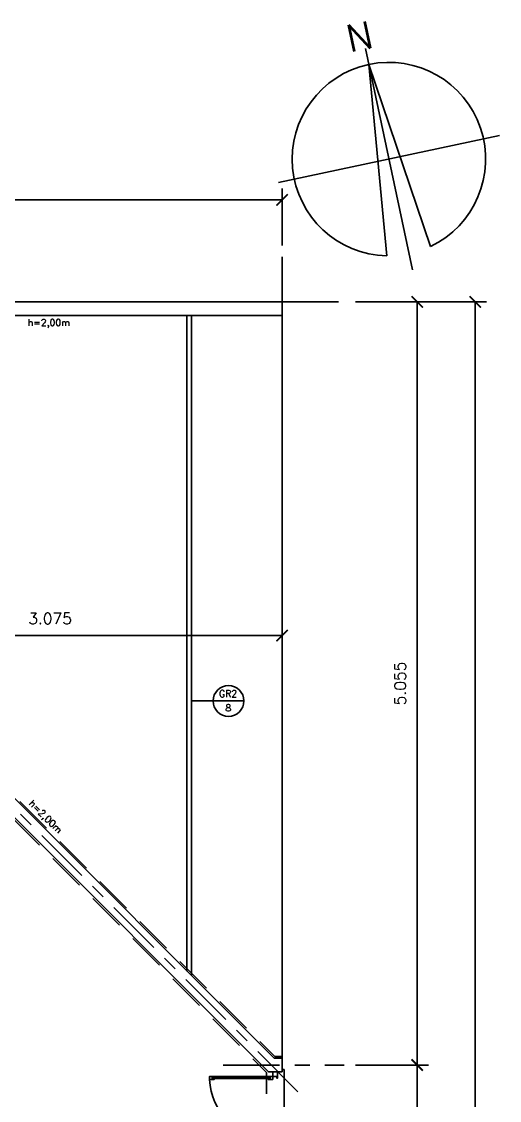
# Model space of a CAD drawing. Header units: millimetres. Extents: x 128 to 761, y 122 to 191.
# Drawn here: x 148.4 to 151.57, y 131.62 to 138.77 of the extents above; entities that cross this region are included whole.
import ezdxf

# ---------------------------------------------------------------- set-up
doc = ezdxf.new("R2010")
doc.units = ezdxf.units.MM
doc.linetypes.add('CENTER', pattern=[0.6, 0.375, -0.075, 0.075, -0.075])
doc.linetypes.add('HIDDEN', pattern=[0.375, 0.25, -0.125])
for name, color, linetype in [('CAIX', 2, 'Continuous'), ('CAIXN', 7, 'Continuous'), ('COTAS', 1, 'Continuous'), ('EIXOS', 141, 'CENTER'), ('LPROJ', 7, 'HIDDEN'), ('LVISTA02', 1, 'Continuous'), ('NOTAS', 2, 'Continuous')]:
    doc.layers.add(name, color=color, linetype=linetype)
doc.styles.add('60-50', font='romans.shx', dxfattribs={"height": 0.075})
doc.styles.add('ROMANS', font='ROMANS.shx', dxfattribs={"height": 0.15})
doc.dimstyles.new('50', dxfattribs={"dimtxt": 0.1, "dimasz": 2.5, "dimexe": 1.25, "dimexo": 0.625, "dimgap": 0.075, "dimtad": 1, "dimzin": 0, "dimdsep": 46, "dimtxsty": '60-50', "dimcen": 2.5, "dimclrt": 3, "dimadec": 0, "dimazin": 0, "dimtfac": 1, "dimtmove": 0, "dimatfit": 3, "dimfxl": 1, "dimarcsym": 0})

# ---------------------------------------------------------------- blocks, each defined once
blk = doc.blocks.new('_ARCHTICK')
at = {"color": 0, "linetype": 'ByBlock', "const_width": 0.15}
blk.add_lwpolyline([(-0.5, -0.5), (0.5, 0.5)], dxfattribs=at)
blk = doc.blocks.new('*D11')
at = {"layer": 'COTAS', "color": 0, "lineweight": -2}
for p, q in [((147.0535, 134.5999), (147.0535, 134.7774)), ((150.1285, 134.5999), (150.1285, 134.7774)), ((150.1285, 134.7024), (147.0535, 134.7024))]:
    blk.add_line(p, q, dxfattribs=at)
at = {"layer": 'DEFPOINTS', "color": 0}
for p in [(147.0535, 134.7024), (147.0535, 134.5249), (150.1285, 134.5249)]:
    blk.add_point(p, dxfattribs=at)
at = {"layer": 'COTAS', "color": 0, "lineweight": -2, "xscale": 0.075, "yscale": 0.075, "zscale": 0.075, "rotation": 180}
blk.add_blockref('_ARCHTICK', (147.0535, 134.7024), dxfattribs=at)
at = {"layer": 'COTAS', "color": 0, "lineweight": -2, "xscale": 0.075, "yscale": 0.075, "zscale": 0.075}
blk.add_blockref('_ARCHTICK', (150.1285, 134.7024), dxfattribs=at)
at = {"layer": 'COTAS', "color": 3, "insert": (148.591, 134.8149), "char_height": 0.075, "attachment_point": 5, "style": '60-50'}
blk.add_mtext('3.075', dxfattribs=at)
blk = doc.blocks.new('*D20')
at = {"layer": 'COTAS', "color": 0, "lineweight": -2}
for p, q in [((129.0085, 137.286), (129.0085, 137.6626)), ((150.1285, 137.286), (150.1285, 137.6626)), ((129.0085, 137.5876), (150.1285, 137.5876))]:
    blk.add_line(p, q, dxfattribs=at)
at = {"layer": 'DEFPOINTS', "color": 0}
for p in [(150.1285, 137.5876), (129.0085, 137.211), (150.1285, 137.211)]:
    blk.add_point(p, dxfattribs=at)
at = {"layer": 'COTAS', "color": 0, "lineweight": -2, "xscale": 0.075, "yscale": 0.075, "zscale": 0.075, "rotation": 180}
blk.add_blockref('_ARCHTICK', (129.0085, 137.5876), dxfattribs=at)
at = {"layer": 'COTAS', "color": 0, "lineweight": -2, "xscale": 0.075, "yscale": 0.075, "zscale": 0.075}
blk.add_blockref('_ARCHTICK', (150.1285, 137.5876), dxfattribs=at)
at = {"layer": 'COTAS', "color": 3, "insert": (139.5685, 137.7001), "char_height": 0.075, "attachment_point": 5, "style": '60-50'}
blk.add_mtext('21.12', dxfattribs=at)
blk = doc.blocks.new('*D22')
at = {"layer": 'COTAS', "color": 0, "lineweight": -2}
for p, q in [((150.6153, 131.8571), (151.0993, 131.8571)), ((151.0243, 130.8671), (151.0243, 131.8571))]:
    blk.add_line(p, q, dxfattribs=at)
at = {"layer": 'DEFPOINTS', "color": 0}
for p in [(150.5403, 131.8571), (151.0243, 131.8571), (150.5403, 130.8671)]:
    blk.add_point(p, dxfattribs=at)
at = {"layer": 'COTAS', "color": 0, "lineweight": -2, "xscale": 0.075, "yscale": 0.075, "zscale": 0.075}
for p, rotation in [((151.0243, 131.8571), 90), ((151.0243, 130.8671), 270)]:
    blk.add_blockref('_ARCHTICK', p, dxfattribs=dict(at, rotation=rotation))
at = {"layer": 'COTAS', "color": 3, "insert": (150.9118, 131.3621), "char_height": 0.075, "attachment_point": 5, "rotation": 90, "style": '60-50'}
blk.add_mtext('.99', dxfattribs=at)
blk = doc.blocks.new('*D23')
at = {"layer": 'COTAS', "color": 0, "lineweight": -2}
for p, q in [((150.6153, 136.9121), (151.0993, 136.9121)), ((151.0243, 131.8571), (151.0243, 136.9121))]:
    blk.add_line(p, q, dxfattribs=at)
at = {"layer": 'DEFPOINTS', "color": 0}
for p in [(150.5403, 136.9121), (151.0243, 136.9121), (150.5403, 131.8571)]:
    blk.add_point(p, dxfattribs=at)
at = {"layer": 'COTAS', "color": 0, "lineweight": -2, "xscale": 0.075, "yscale": 0.075, "zscale": 0.075}
for p, rotation in [((151.0243, 136.9121), 90), ((151.0243, 131.8571), 270)]:
    blk.add_blockref('_ARCHTICK', p, dxfattribs=dict(at, rotation=rotation))
at = {"layer": 'COTAS', "color": 3, "insert": (150.9118, 134.3846), "char_height": 0.075, "attachment_point": 5, "rotation": 90, "style": '60-50'}
blk.add_mtext('5.055', dxfattribs=at)
blk = doc.blocks.new('*D24')
at = {"layer": 'COTAS', "color": 0, "lineweight": -2}
for p, q in [((150.6603, 136.9121), (151.4846, 136.9121)), ((151.4096, 124.9121), (151.4096, 136.9121)), ((150.6153, 124.9121), (151.4846, 124.9121))]:
    blk.add_line(p, q, dxfattribs=at)
at = {"layer": 'DEFPOINTS', "color": 0}
for p in [(150.5853, 136.9121), (151.4096, 136.9121), (150.5403, 124.9121)]:
    blk.add_point(p, dxfattribs=at)
at = {"layer": 'COTAS', "color": 0, "lineweight": -2, "xscale": 0.075, "yscale": 0.075, "zscale": 0.075}
for p, rotation in [((151.4096, 136.9121), 90), ((151.4096, 124.9121), 270)]:
    blk.add_blockref('_ARCHTICK', p, dxfattribs=dict(at, rotation=rotation))
at = {"layer": 'COTAS', "color": 3, "insert": (151.2971, 130.9121), "char_height": 0.075, "attachment_point": 5, "rotation": 90, "style": '60-50'}
blk.add_mtext('12.00', dxfattribs=at)

msp = doc.modelspace()

# ---------------------------------------------------------------- linework, layer by layer
at = {"layer": 'CAIX'}
for p, q in [((150.0505, 131.7731), (149.6659, 131.7731)), ((150.049, 131.7671), (149.6779, 131.7671))]:
    msp.add_line(p, q, dxfattribs=at)
msp.add_lwpolyline([(150.0991, 131.8121), (150.0991, 131.7701), (150.0931, 131.7701), (150.0931, 131.7821), (150.0685, 131.7821), (150.0685, 131.8121)], dxfattribs=at)
for points in [[(149.6479, 131.7611), (149.6779, 131.7611), (149.6779, 131.7671), (149.6659, 131.7671), (149.6659, 131.7761), (149.6659, 131.7761), (149.6659, 131.7821), (149.6479, 131.7821)], [(150.0685, 131.7611), (150.0385, 131.7611), (150.0385, 131.7671), (150.0505, 131.7671), (150.0505, 131.7761), (150.0505, 131.7761), (150.0505, 131.7821), (150.0685, 131.7821)]]:
    msp.add_lwpolyline(points, close=True, dxfattribs=at)
at = {"layer": 'CAIX', "color": 8, "linetype": 'HIDDEN'}
msp.add_arc((150.0685, 131.7821), 0.4211, 182.85869, 265.91441, dxfattribs=at)
at = {"layer": 'CAIXN', "color": 8, "ltscale": 0.5}
msp.add_line((149.5285, 134.2688), (149.8757, 134.2688), dxfattribs=at)
msp.add_circle((149.7737, 134.2688), 0.102, dxfattribs=at)
at = {"layer": 'EIXOS'}
for p, q in [((150.1285, 136.9121), (150.1285, 137.211)), ((150.1285, 136.9121), (150.5403, 136.9121)), ((147.5821, 134.3321), (150.2831, 131.6311)), ((149.7375, 131.8571), (150.5403, 131.8571))]:
    msp.add_line(p, q, dxfattribs=at)
at = {"layer": 'LPROJ'}
for p, q in [((147.8607, 134.1341), (150.0807, 131.9141)), ((147.8135, 134.0201), (150.0265, 131.8071)), ((150.0807, 131.9141), (150.1285, 131.9141)), ((150.0265, 130.9171), (150.0265, 131.8071))]:
    msp.add_line(p, q, dxfattribs=at)
at = {"layer": 'LVISTA02', "color": 2}
for p, q in [((150.1285, 136.9121), (129.8778, 136.9121)), ((150.1285, 136.8221), (150.1285, 136.9121)), ((150.1285, 136.8221), (130.6053, 136.8221)), ((147.8558, 134.1221), (150.0758, 131.9021)), ((147.8185, 134.0321), (150.0385, 131.8121)), ((150.0758, 131.9021), (150.1285, 131.9021)), ((150.1285, 131.8121), (150.1285, 131.9021)), ((150.0385, 131.8121), (150.1285, 131.8121))]:
    msp.add_line(p, q, dxfattribs=at)
at = {"layer": 'LVISTA02'}
for p, q in [((149.4985, 132.4794), (149.4985, 136.8221)), ((149.5285, 132.4494), (149.5285, 136.8221)), ((150.1285, 131.9021), (150.1285, 136.8221)), ((150.1285, 131.8271), (150.1435, 131.8271)), ((150.1435, 130.8971), (150.1435, 131.8271)), ((150.0505, 131.7821), (149.6659, 131.7821))]:
    msp.add_line(p, q, dxfattribs=at)
at = {"layer": 'NOTAS', "color": 8}
for p, q in [((150.993, 137.1256), (150.6813, 138.5906)), ((150.1046, 137.7023), (151.5696, 138.014))]:
    msp.add_line(p, q, dxfattribs=at)
at = {"layer": 'NOTAS', "color": 4}
for q in [(151.1116, 137.2788), (150.8222, 137.2172)]:
    msp.add_line((150.7037, 138.4851), q, dxfattribs=at)
at = {"layer": 'NOTAS'}
msp.add_arc((150.8371, 137.8581), 0.6411, 295.35234, 268.6694, dxfattribs=at)

# ---------------------------------------------------------------- texts
at = {"layer": 'CAIXN', "color": 2, "ltscale": 0.5, "char_height": 0.045, "attachment_point": 5, "style": '60-50'}
for s, insert in [('GR2', (149.7709, 134.3174)), ('8', (149.7726, 134.2227))]:
    msp.add_mtext(s, dxfattribs=dict(at, insert=insert))
at = {"layer": 'NOTAS', "color": 5, "style": 'ROMANS'}
msp.add_text('N', height=0.18, rotation=12.01087, dxfattribs=at).set_placement((150.5774, 138.5643))
at = {"layer": 'NOTAS', "color": 1, "style": '60-50'}
msp.add_text('h=2,00m', height=0.045, dxfattribs=at).set_placement((148.4428, 136.7531))
msp.add_text('h=2,00m', height=0.045, rotation=315, dxfattribs=at).set_placement((148.447, 133.5853))

# ---------------------------------------------------------------- dimensions: what is measured, and where the dimension line sits
at = {"layer": 'COTAS'}
for base, p1, p2, override, picture, middle in [((150.1285, 137.5876), (129.0085, 137.211), (150.1285, 137.211), {"dimasz": 0.075, "dimexe": 0.075, "dimexo": 0.075, "dimzin": 4, "dimblk1": 'ARCHTICK', "dimblk2": 'ARCHTICK', "dimsah": 1, "dimtmove": 2}, '*D20', (139.5685, 137.7001)), ((147.0535, 134.7024), (150.1285, 134.5249), (147.0535, 134.5249), {"dimasz": 0.075, "dimexe": 0.075, "dimexo": 0.075, "dimdec": 3, "dimzin": 4, "dimblk1": 'ARCHTICK', "dimblk2": 'ARCHTICK', "dimsah": 1, "dimtmove": 2}, '*D11', (148.591, 134.8149))]:
    dim = msp.add_linear_dim(base=base, p1=p1, p2=p2, dimstyle='50', override=override, dxfattribs=at)
    dim.commit()
    dim.dimension.update_dxf_attribs({"geometry": picture, "text_midpoint": middle})
for base, p1, p2, override, picture, middle in [((151.0243, 136.9121), (150.5403, 131.8571), (150.5403, 136.9121), {"dimasz": 0.075, "dimexe": 0.075, "dimexo": 0.075, "dimdec": 3, "dimzin": 4, "dimblk1": 'ARCHTICK', "dimblk2": 'ARCHTICK', "dimsah": 1, "dimse1": 1, "dimtmove": 2}, '*D23', (150.9118, 134.3846)), ((151.4096, 136.9121), (150.5403, 124.9121), (150.5853, 136.9121), {"dimasz": 0.075, "dimexe": 0.075, "dimexo": 0.075, "dimzin": 4, "dimblk1": 'ARCHTICK', "dimblk2": 'ARCHTICK', "dimsah": 1, "dimtmove": 2}, '*D24', (151.2971, 130.9121)), ((151.0243, 131.8571), (150.5403, 130.8671), (150.5403, 131.8571), {"dimasz": 0.075, "dimexe": 0.075, "dimexo": 0.075, "dimzin": 4, "dimblk1": 'ARCHTICK', "dimblk2": 'ARCHTICK', "dimsah": 1, "dimse1": 1, "dimtmove": 2}, '*D22', (150.9118, 131.3621))]:
    dim = msp.add_linear_dim(base=base, p1=p1, p2=p2, angle=90, dimstyle='50', override=override, dxfattribs=at)
    dim.commit()
    dim.dimension.update_dxf_attribs({"geometry": picture, "text_midpoint": middle})

doc.saveas('drawing.dxf')
